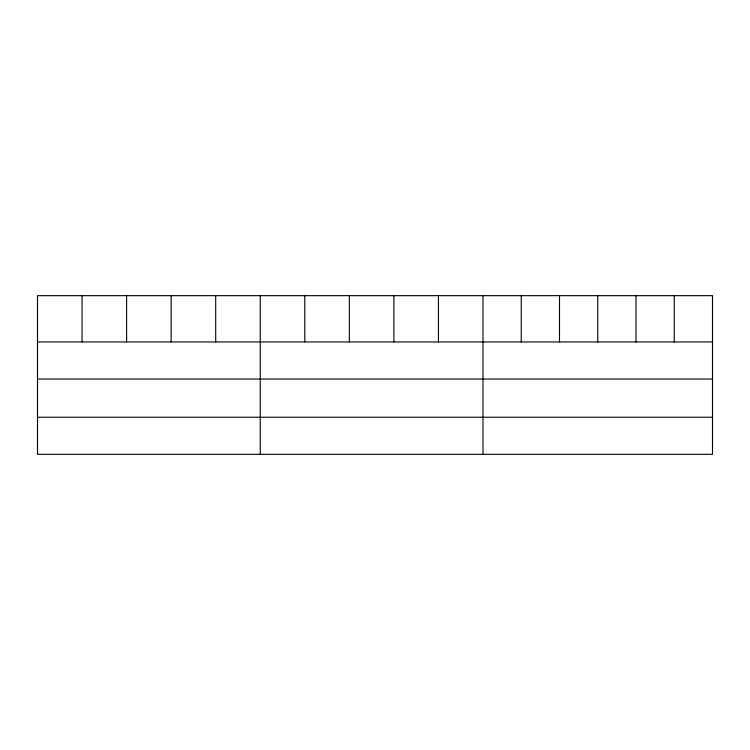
<?xml version="1.0" encoding="UTF-8"?>
<svg xmlns="http://www.w3.org/2000/svg" width="750" height="750" viewBox="0 0 750 750"><rect width="100%" height="100%" fill="white"/><g stroke="black" fill="none" stroke-linecap="round" stroke-linejoin="round"><path stroke-width="1.12" d="M712.5 379.041L712.5 295.659L37.5 295.659L37.5 454.341L712.5 454.341L712.5 379.041L37.5 379.041M37.5 341.953L712.5 341.953M37.5 417.253L712.5 417.253M674.25 295.659L674.25 341.953M636 295.659L636 341.953M597.75 295.659L597.75 341.953M559.5 295.659L559.5 341.953M521.25 295.659L521.25 341.953M483 295.659L483 454.341M438.45 295.659L438.45 341.953M393.9 295.659L393.9 341.953M349.35 295.659L349.35 341.953M304.8 295.659L304.8 341.953M260.25 295.659L260.25 454.341M215.7 295.659L215.7 341.953M171.15 295.659L171.15 341.953M126.6 295.659L126.6 341.953M82.05 295.659L82.05 341.953"/></g></svg>
